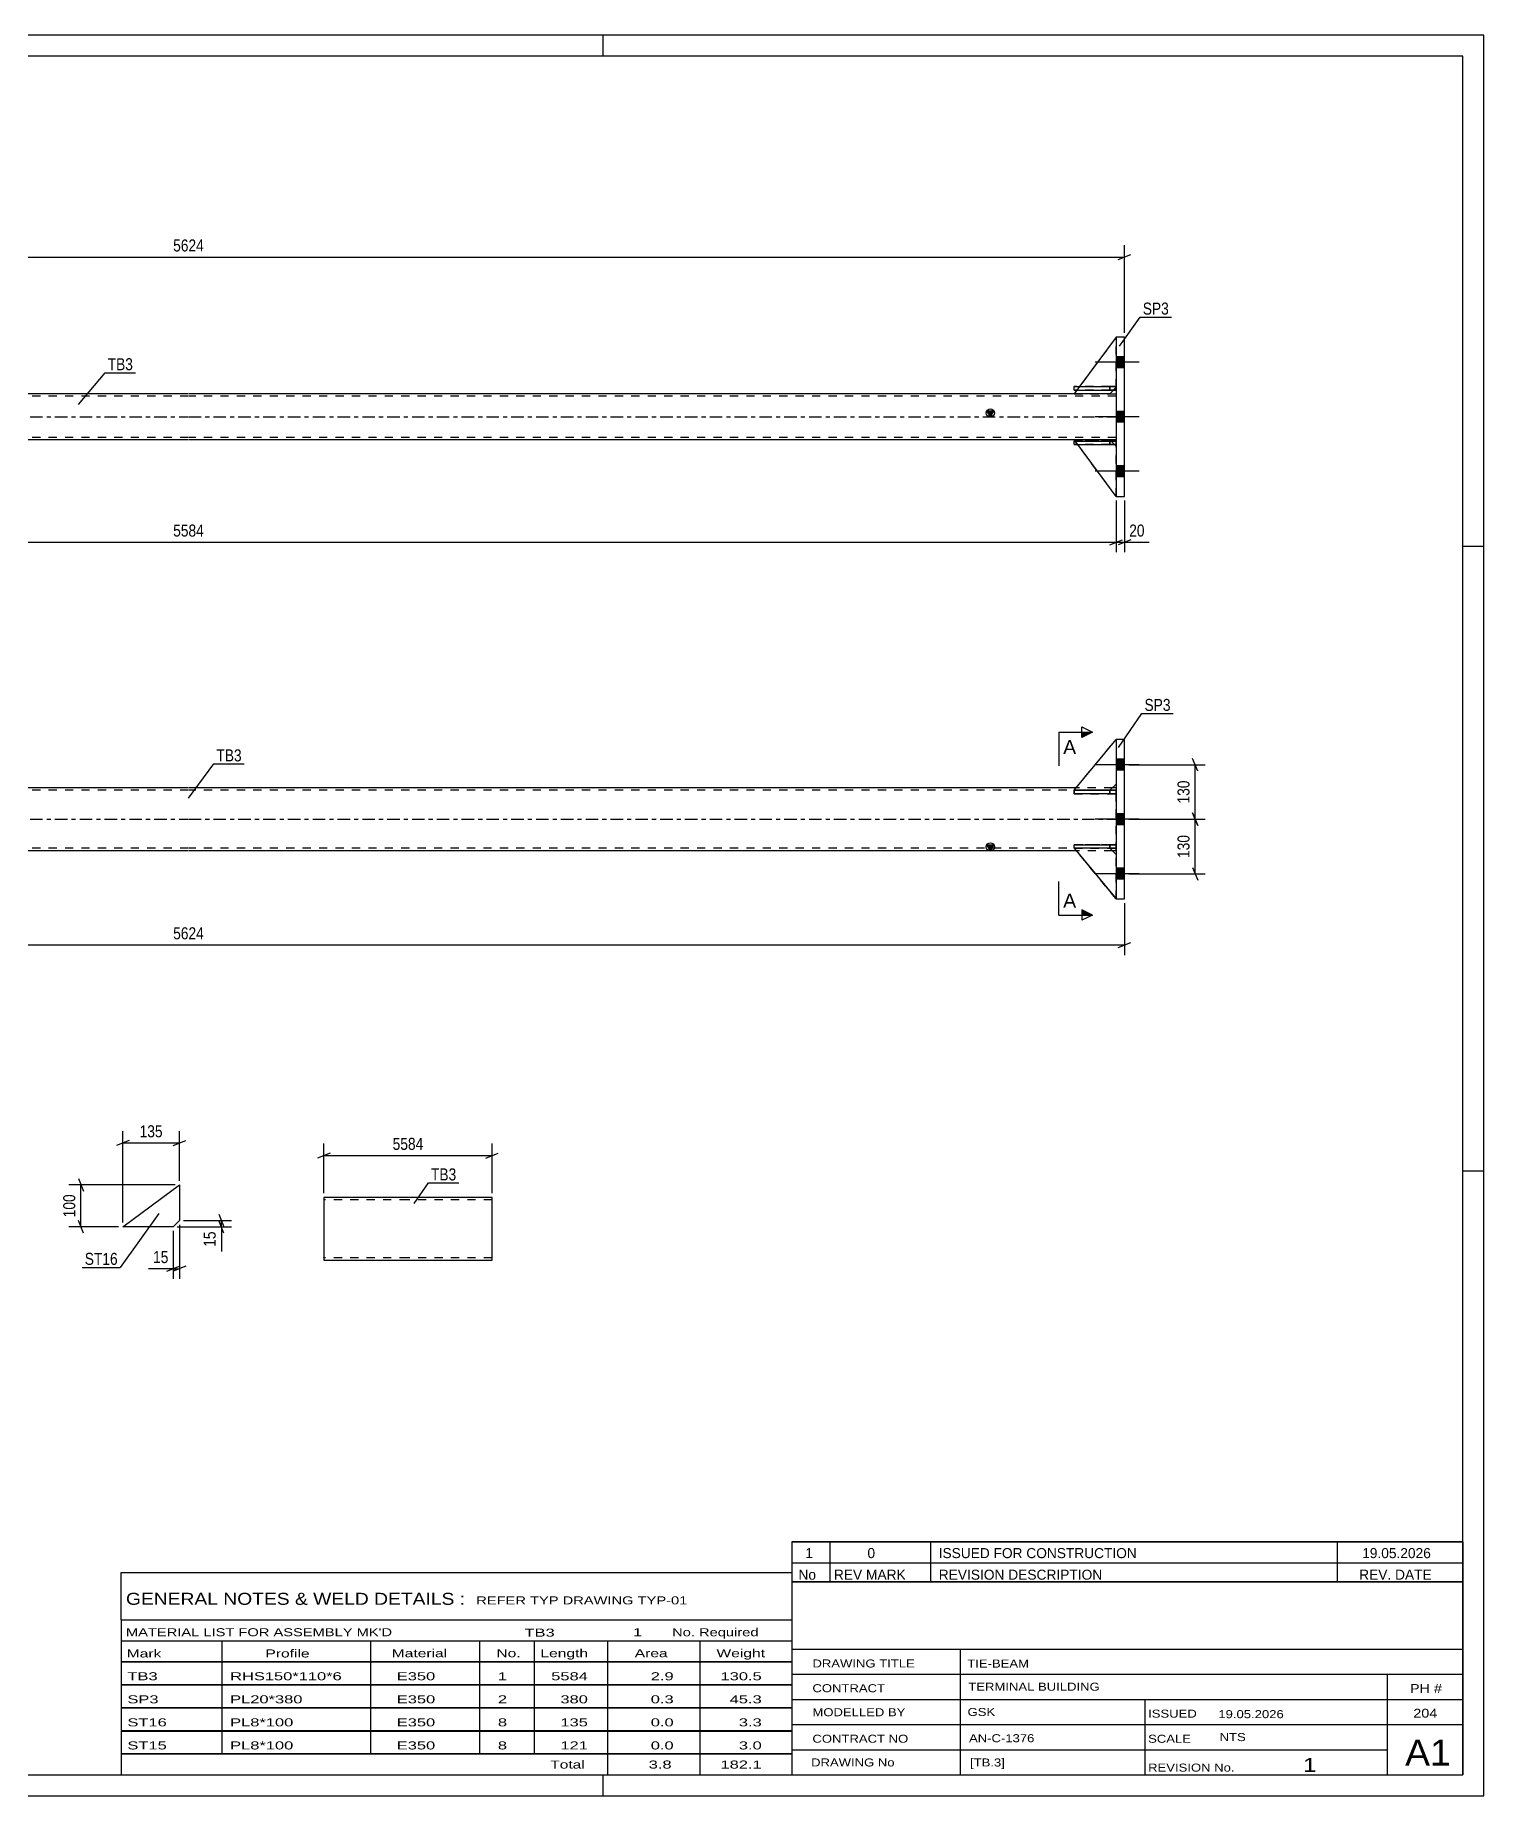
# Model space of a CAD drawing. Header units: millimetres. Extents: x 0 to 594, y 0 to 420.
# Drawn here: x 248.5 to 594, y 0 to 420 of the extents above; entities that cross this region are included whole.
import ezdxf

# ---------------------------------------------------------------- set-up
doc = ezdxf.new("R2010")
doc.units = ezdxf.units.MM
doc.linetypes.add('DXK_LINE_DOT2', pattern=[3.9198, 1.9599, -1.9599])
doc.linetypes.add('DXK_LINE_DOT3', pattern=[5.9187, 2.979, -0.9799, 0.9799, -0.9799])
doc.styles.add('Arial', font='ARIAL.TTF', dxfattribs={"height": 0.2})
doc.styles.add('Arial Narrow', font='ARIALN.TTF', dxfattribs={"height": 0.2})

# ---------------------------------------------------------------- blocks, each defined once
blk = doc.blocks.new('Unknown-490075158-1163')
at = {"color": 5, "linetype": 'Continuous'}
for p, q in [((594, 420), (0, 420)), ((384, 415), (384, 420)), ((594, 0), (594, 420)), ((589, 415), (5, 415)), ((589, 5), (589, 415)), ((594, 298), (589, 298)), ((594, 149), (589, 149)), ((5, 5), (589, 5)), ((384, 0), (384, 5)), ((0, 0), (594, 0))]:
    blk.add_line(p, q, dxfattribs=at)
blk = doc.blocks.new('Unknown-490075158-3663')
at = {"color": 7, "linetype": 'Continuous'}
for p, q in [((429, 51.05), (429, 5)), ((429, 51.05), (589, 51.05)), ((589, 51), (589, 5)), ((429, 35), (589, 35)), ((469.14, 35), (469.14, 5)), ((429, 29), (589, 29)), ((571, 5.05), (571, 29.05)), ((429, 23), (589, 23)), ((513.14, 23), (513.14, 5)), ((429, 17), (589, 17)), ((429, 11), (571, 11)), ((429, 5), (589, 5))]:
    blk.add_line(p, q, dxfattribs=at)
at = {"color": 7, "style": 'Arial Narrow'}
for s, height, width, p in [('DRAWING TITLE', 1.9089, 1.425378, (433.88, 30.61)), ('TIE-BEAM', 1.909, 1.425378, (470.81, 30.59)), ('CONTRACT', 1.909, 1.425378, (433.88, 24.71)), ('TERMINAL BUILDING', 1.9089, 1.425378, (471.06, 25.07)), ('MODELLED BY', 1.9089, 1.425378, (433.88, 18.98)), ('GSK', 1.909, 1.425378, (470.88, 19.04)), ('ISSUED', 1.909, 1.425378, (513.94, 18.64)), ('19.05.2026', 1.909, 1.425378, (530.69, 18.52)), ('CONTRACT NO', 1.9089, 1.425378, (433.88, 12.66)), ('AN-C-1376', 1.909, 1.425378, (471.23, 12.78)), ('SCALE', 1.909, 1.425378, (513.94, 12.65)), ('A1', 6.204, 1.25, (575.24, 7.2)), ('DRAWING No', 1.909, 1.425378, (433.56, 7)), ('[TB.3]', 1.909, 1.425378, (471.46, 6.99)), ('1', 3.34, 1.5, (550.91, 5.68)), ('REVISION No.', 1.9089, 1.425378, (513.94, 5.77))]:
    blk.add_text(s, height=height, dxfattribs=dict(at, width=width)).set_placement(p)
at = {"color": 7, "linetype": 'Continuous', "style": 'Arial Narrow'}
for s, height, width, p in [('PH #', 2.1, 1.42538, (576.4, 24.55)), ('204', 2.1, 1.42538, (577.19, 18.65)), ('NTS', 1.909, 1.425378, (531, 13.05))]:
    blk.add_text(s, height=height, dxfattribs=dict(at, width=width)).set_placement(p)
blk = doc.blocks.new('Unknown-490075158-3664')
at = {"color": 7, "linetype": 'Continuous'}
for p, q in [((429, 60.55), (589, 60.55)), ((589, 60.55), (429, 60.55)), ((429, 60.55), (429, 55.55)), ((438, 60.55), (438, 55.55)), ((462, 60.55), (462, 55.55)), ((559, 60.55), (559, 55.55)), ((589, 60.55), (589, 55.55)), ((429, 55.55), (589, 55.55)), ((429, 55.55), (429, 51.05)), ((429, 55.55), (589, 55.55)), ((438, 55.55), (438, 51.05)), ((462, 55.55), (462, 51.05)), ((559, 55.55), (559, 51.05)), ((589, 55.55), (589, 51.05)), ((589, 51.05), (429, 51.05))]:
    blk.add_line(p, q, dxfattribs=at)
at = {"color": 7, "linetype": 'Continuous', "style": 'Arial Narrow'}
for s, height, width, p in [('1', 2.39, 1.196471, (432.16, 56.7)), ('0', 2.39, 1.196471, (447, 56.7)), ('ISSUED FOR CONSTRUCTION', 2.3861, 1.196471, (464, 56.7)), ('19.05.2026', 2.386, 1.196471, (565, 56.7)), ('No', 2.386, 1.2, (430.54, 51.55)), ('REV MARK', 2.386, 1.2, (439, 51.55)), ('REVISION DESCRIPTION', 2.3861, 1.2, (464, 51.55)), ('REV. DATE', 2.386, 1.2, (564.28, 51.55))]:
    blk.add_text(s, height=height, dxfattribs=dict(at, width=width)).set_placement(p)
blk = doc.blocks.new('Unknown-490075158-3665')
at = {"color": 7, "linetype": 'Continuous'}
for p, q in [((269, 53.25), (429, 53.25)), ((269, 42), (269, 53.25)), ((429, 53.25), (429, 42)), ((269, 42), (429, 42)), ((269, 42), (269, 37)), ((429, 42), (429, 37)), ((269, 37), (429, 37)), ((269, 37), (269, 32)), ((293, 37), (293, 32)), ((328.5, 37), (328.5, 32)), ((354.5, 37), (354.5, 32)), ((367.5, 37), (367.5, 32)), ((385, 37), (385, 32)), ((407, 37), (407, 32)), ((429, 37), (429, 32)), ((269, 32), (429, 32)), ((269, 31.95), (269, 26.55)), ((269, 31.95), (429, 31.95)), ((293, 32), (293, 26.5)), ((328.5, 32), (328.5, 26.5)), ((354.5, 32), (354.5, 26.5)), ((367.5, 32), (367.5, 26.5)), ((385, 32), (385, 26.5)), ((407, 32), (407, 26.5)), ((429, 31.95), (429, 26.55)), ((269, 26.55), (429, 26.55)), ((269, 26.45), (269, 21.05)), ((269, 26.45), (429, 26.45)), ((293, 26.5), (293, 21)), ((328.5, 26.5), (328.5, 21)), ((354.5, 26.5), (354.5, 21)), ((367.5, 26.5), (367.5, 21)), ((385, 26.5), (385, 21)), ((407, 26.5), (407, 21)), ((429, 26.45), (429, 21.05)), ((269, 21.05), (429, 21.05)), ((293, 21), (293, 15.5)), ((328.5, 21), (328.5, 15.5)), ((354.5, 21), (354.5, 15.5)), ((367.5, 21), (367.5, 15.5)), ((385, 21), (385, 15.5)), ((407, 21), (407, 15.5)), ((269, 20.95), (269, 15.55)), ((269, 20.95), (429, 20.95)), ((429, 20.95), (429, 15.55)), ((269, 15.55), (429, 15.55)), ((269, 15.45), (269, 10.05)), ((269, 15.45), (429, 15.45)), ((293, 15.5), (293, 10)), ((328.5, 15.5), (328.5, 10)), ((354.5, 15.5), (354.5, 10)), ((367.5, 15.5), (367.5, 10)), ((385, 15.5), (385, 10)), ((407, 15.5), (407, 10)), ((429, 15.45), (429, 10.05)), ((269, 10.05), (429, 10.05)), ((269, 10), (429, 10)), ((269, 10), (269, 5)), ((385, 10), (385, 5)), ((407, 10), (407, 5)), ((429, 10), (429, 5)), ((269, 5), (429, 5))]:
    blk.add_line(p, q, dxfattribs=at)
at = {"color": 7, "style": 'Arial Narrow'}
for s, height, width, p in [('GENERAL NOTES & WELD DETAILS :', 2.8633, 1.4, (270.15, 45.56)), ('REFER TYP DRAWING TYP-01', 1.9089, 1.6, (353.7, 45.66)), ("MATERIAL LIST FOR ASSEMBLY MK'D", 1.9089, 1.6, (270.15, 38.06)), ('TB3', 1.909, 1.794707, (365.2, 37.97)), ('1', 1.91, 1.794707, (391.08, 38.06)), ('No. Required', 1.9089, 1.6, (400.41, 38.06)), ('Mark', 1.909, 1.7, (270.34, 33)), ('Profile', 1.909, 1.7, (303.41, 33)), ('Material', 1.909, 1.7, (333.54, 33.06)), ('No.', 1.909, 1.7, (358.5, 33.06)), ('Length', 1.909, 1.7, (369, 33.06)), ('Area', 1.909, 1.7, (391.5, 33.06)), ('Weight', 1.909, 1.7, (411, 33.06))]:
    blk.add_text(s, height=height, dxfattribs=dict(at, width=width)).set_placement(p)
at = {"color": 7, "linetype": 'Continuous', "style": 'Arial Narrow'}
for s, height, width, p in [('TB3', 1.909, 1.794707, (270.5, 27.56)), ('RHS150*110*6', 1.9089, 1.794707, (295, 27.56)), ('E350', 1.909, 1.794707, (334.74, 27.56)), ('1', 1.91, 1.794707, (358.86, 27.56)), ('5584', 1.909, 1.794707, (371.58, 27.56)), ('2.9', 1.909, 1.794707, (395.32, 27.56)), ('130.5', 1.909, 1.794707, (411.96, 27.56)), ('SP3', 1.909, 1.794707, (270.5, 22.06)), ('PL20*380', 1.909, 1.794707, (295, 22.06)), ('E350', 1.909, 1.794707, (334.74, 22.06)), ('2', 1.91, 1.794707, (358.86, 22.06)), ('380', 1.909, 1.794707, (373.77, 22.06)), ('0.3', 1.909, 1.794707, (395.32, 22.06)), ('45.3', 1.909, 1.794707, (414.14, 22.06)), ('ST16', 1.909, 1.794707, (270.5, 16.56)), ('PL8*100', 1.909, 1.794707, (295, 16.56)), ('E350', 1.909, 1.794707, (334.74, 16.56)), ('8', 1.91, 1.794707, (358.86, 16.56)), ('135', 1.909, 1.794707, (373.77, 16.56)), ('0.0', 1.909, 1.794707, (395.32, 16.56)), ('3.3', 1.909, 1.794707, (416.33, 16.56)), ('ST15', 1.909, 1.794707, (270.5, 11.06)), ('PL8*100', 1.909, 1.794707, (295, 11.06)), ('E350', 1.909, 1.794707, (334.74, 11.06)), ('8', 1.91, 1.794707, (358.86, 11.06)), ('121', 1.909, 1.794707, (373.77, 11.06)), ('0.0', 1.909, 1.794707, (395.32, 11.06)), ('3.0', 1.909, 1.794707, (416.33, 11.06)), ('Total', 1.909, 1.7, (371.33, 6.5)), ('3.8', 1.909, 1.794707, (394.83, 6.5)), ('182.1', 1.909, 1.794707, (411.96, 6.5))]:
    blk.add_text(s, height=height, dxfattribs=dict(at, width=width)).set_placement(p)
blk = doc.blocks.new('Part-490075158-1802 - 1795')
at = {"color": 7, "linetype": 'DXK_LINE_DOT2'}
for p, q in [((506.31, 239.86), (496.31, 239.86)), ((496.31, 239.86), (506.31, 239.86)), ((496.31, 239.86), (496.31, 239.06)), ((504.81, 239.86), (504.81, 239.06)), ((506.31, 239.06), (506.31, 239.86)), ((504.81, 239.06), (496.31, 239.06)), ((496.31, 239.06), (506.31, 239.06)), ((504.81, 239.06), (506.31, 239.06))]:
    blk.add_line(p, q, dxfattribs=at)
blk = doc.blocks.new('Part-490075158-1850 - 1795')
at = {"linetype": 'Continuous'}
blk.add_hatch(color=2, dxfattribs=at).paths.add_polyline_path([(476.31, 225.46), (475.51, 226.86), (477.11, 226.86)])
at = {"color": 2, "linetype": 'Continuous'}
for p, q in [((64.72, 240.46), (63.81, 240.46)), ((285.01, 240.46), (73.33, 240.46)), ((496.8, 240.46), (285.11, 240.46)), ((506.31, 240.46), (505.4, 240.46)), ((476.31, 225.46), (475.51, 226.86)), ((475.51, 226.86), (477.11, 226.86)), ((477.11, 226.86), (476.31, 225.46)), ((64.7, 225.46), (63.81, 225.46)), ((285.01, 225.46), (73.31, 225.46)), ((496.82, 225.46), (285.11, 225.46)), ((506.31, 225.46), (505.42, 225.46))]:
    blk.add_line(p, q, dxfattribs=at)
at = {"color": 7, "linetype": 'DXK_LINE_DOT2'}
for p, q in [((63.81, 225.46), (63.81, 240.46)), ((285.01, 239.86), (63.81, 239.86)), ((64.72, 240.46), (73.33, 240.46)), ((506.31, 239.86), (285.11, 239.86)), ((505.4, 240.46), (496.8, 240.46)), ((506.31, 225.46), (506.31, 240.46)), ((285.01, 226.06), (63.81, 226.06)), ((73.31, 225.46), (64.7, 225.46)), ((506.31, 226.06), (285.11, 226.06)), ((505.42, 225.46), (496.82, 225.46))]:
    blk.add_line(p, q, dxfattribs=at)
at = {"color": 7, "linetype": 'DXK_LINE_DOT3'}
for p, q in [((63.81, 232.96), (285.01, 232.96)), ((285.11, 232.96), (506.31, 232.96))]:
    blk.add_line(p, q, dxfattribs=at)
at = {"color": 2, "linetype": 'Continuous'}
blk.add_circle((476.31, 226.36), 1, dxfattribs=at)
blk = doc.blocks.new('Part-490075158-1813 - 1795')
at = {"color": 2, "linetype": 'Continuous'}
for p, q in [((496.31, 226.06), (496.31, 226.86)), ((496.31, 226.86), (506.31, 226.86)), ((506.31, 226.06), (506.31, 226.86)), ((506.31, 226.86), (506.31, 226.86)), ((496.31, 226.06), (496.32, 226.06)), ((506.31, 226.06), (497.14, 226.06)), ((506.31, 226.06), (506.31, 226.06))]:
    blk.add_line(p, q, dxfattribs=at)
at = {"color": 7, "linetype": 'DXK_LINE_DOT2'}
for p, q in [((504.81, 226.86), (496.31, 226.86)), ((504.81, 226.06), (504.81, 226.86)), ((504.81, 226.86), (506.31, 226.86)), ((506.31, 226.06), (506.31, 226.86)), ((496.31, 226.06), (504.81, 226.06)), ((497.14, 226.06), (496.32, 226.06)), ((504.81, 226.06), (506.31, 226.06))]:
    blk.add_line(p, q, dxfattribs=at)
blk = doc.blocks.new('Part-490075158-1801 - 1795')
at = {"color": 2, "linetype": 'Continuous'}
for p, q in [((508.31, 251.96), (506.31, 251.96)), ((506.31, 251.96), (506.31, 213.96)), ((508.31, 213.96), (508.31, 251.96)), ((506.31, 213.96), (508.31, 213.96))]:
    blk.add_line(p, q, dxfattribs=at)
blk = doc.blocks.new('Bolt-490075158-1814 - 1795')
at = {"linetype": 'Continuous'}
for points in [[(506.31, 247.26), (506.31, 244.66), (508.31, 244.66), (508.31, 247.26)], [(506.31, 247.26), (506.31, 244.66), (508.31, 244.66), (508.31, 247.26)], [(506.31, 247.26), (506.31, 244.66), (508.31, 244.66), (508.31, 247.26)], [(506.31, 234.26), (506.31, 231.66), (508.31, 231.66), (508.31, 234.26)], [(506.31, 234.26), (506.31, 231.66), (508.31, 231.66), (508.31, 234.26)], [(506.31, 221.26), (506.31, 218.66), (508.31, 218.66), (508.31, 221.26)], [(506.31, 221.26), (506.31, 218.66), (508.31, 218.66), (508.31, 221.26)], [(506.31, 221.26), (506.31, 218.66), (508.31, 218.66), (508.31, 221.26)]]:
    blk.add_hatch(color=1, dxfattribs=at).paths.add_polyline_path(points)
at = {"color": 1, "linetype": 'Continuous'}
for p, q in [((511.81, 245.96), (501.31, 245.96)), ((511.81, 245.96), (501.31, 245.96)), ((511.81, 245.96), (501.31, 245.96)), ((508.31, 247.26), (506.31, 247.26)), ((508.31, 247.26), (506.31, 247.26)), ((508.31, 247.26), (506.31, 247.26)), ((508.31, 244.66), (506.31, 244.66)), ((508.31, 244.66), (506.31, 244.66)), ((508.31, 244.66), (506.31, 244.66)), ((511.81, 232.96), (501.31, 232.96)), ((511.81, 232.96), (501.31, 232.96)), ((508.31, 234.26), (506.31, 234.26)), ((508.31, 234.26), (506.31, 234.26)), ((508.31, 231.66), (506.31, 231.66)), ((508.31, 231.66), (506.31, 231.66)), ((511.81, 219.96), (501.31, 219.96)), ((511.81, 219.96), (501.31, 219.96)), ((511.81, 219.96), (501.31, 219.96)), ((508.31, 221.26), (506.31, 221.26)), ((508.31, 221.26), (506.31, 221.26)), ((508.31, 221.26), (506.31, 221.26)), ((508.31, 218.66), (506.31, 218.66)), ((508.31, 218.66), (506.31, 218.66)), ((508.31, 218.66), (506.31, 218.66))]:
    blk.add_line(p, q, dxfattribs=at)
blk = doc.blocks.new('Part-490075158-1818 - 1795')
at = {"color": 7, "linetype": 'DXK_LINE_DOT2'}
for p, q in [((496.31, 239.87), (506.31, 251.96)), ((496.31, 239.87), (506.31, 251.96)), ((506.31, 251.96), (506.31, 241.37)), ((496.31, 239.87), (496.31, 239.87)), ((504.81, 239.87), (496.31, 239.87)), ((504.81, 239.87), (496.31, 239.87)), ((506.31, 241.37), (504.81, 239.87)), ((506.31, 241.37), (504.81, 239.87)), ((504.81, 239.87), (504.81, 239.87))]:
    blk.add_line(p, q, dxfattribs=at)
blk = doc.blocks.new('Part-490075158-1821 - 1795')
at = {"color": 2, "linetype": 'Continuous'}
for p, q in [((496.31, 226.07), (496.31, 226.07)), ((497.14, 226.07), (496.31, 226.07)), ((496.31, 226.07), (506.31, 213.96)), ((506.31, 224.57), (504.82, 226.06))]:
    blk.add_line(p, q, dxfattribs=at)
at = {"color": 7, "linetype": 'DXK_LINE_DOT2'}
for p, q in [((504.81, 226.07), (496.31, 226.07)), ((506.31, 213.96), (496.31, 226.07)), ((504.81, 226.07), (497.14, 226.07)), ((504.82, 226.06), (504.81, 226.07)), ((504.81, 226.07), (504.81, 226.07)), ((506.31, 224.57), (504.81, 226.07)), ((506.31, 213.96), (506.31, 224.57))]:
    blk.add_line(p, q, dxfattribs=at)
blk = doc.blocks.new('Part-490075158-1824 - 1795')
at = {"color": 7, "linetype": 'DXK_LINE_DOT2'}
for p, q in [((496.31, 226.07), (496.31, 226.07)), ((504.81, 226.07), (496.31, 226.07)), ((496.31, 226.07), (506.31, 213.96)), ((504.81, 226.07), (496.31, 226.07)), ((496.31, 226.07), (506.31, 213.96)), ((506.31, 224.57), (504.81, 226.07)), ((504.81, 226.07), (504.81, 226.07)), ((506.31, 224.57), (504.81, 226.07)), ((506.31, 213.96), (506.31, 224.57))]:
    blk.add_line(p, q, dxfattribs=at)
blk = doc.blocks.new('Part-490075158-1827 - 1795')
at = {"color": 7, "linetype": 'DXK_LINE_DOT2'}
for p, q in [((506.31, 226.86), (496.31, 226.86)), ((496.31, 226.86), (506.31, 226.86)), ((496.31, 226.06), (496.31, 226.86)), ((504.81, 226.86), (504.81, 226.06)), ((506.31, 226.06), (506.31, 226.86)), ((504.81, 226.06), (496.31, 226.06)), ((496.31, 226.06), (506.31, 226.06)), ((504.81, 226.06), (506.31, 226.06))]:
    blk.add_line(p, q, dxfattribs=at)
blk = doc.blocks.new('Part-490075158-1857 - 1795')
at = {"color": 2, "linetype": 'Continuous'}
for p, q in [((496.31, 239.87), (506.31, 251.96)), ((496.31, 239.87), (496.31, 239.87)), ((504.81, 239.87), (496.31, 239.87)), ((504.81, 239.87), (506.31, 241.37)), ((504.81, 239.87), (504.81, 239.87))]:
    blk.add_line(p, q, dxfattribs=at)
at = {"color": 7, "linetype": 'DXK_LINE_DOT2'}
for p, q in [((496.31, 239.87), (506.31, 251.96)), ((506.31, 251.96), (506.31, 241.37)), ((504.81, 239.87), (496.31, 239.87)), ((506.31, 241.37), (504.81, 239.87))]:
    blk.add_line(p, q, dxfattribs=at)
blk = doc.blocks.new('Part-490075158-1860 - 1795')
at = {"color": 2, "linetype": 'Continuous'}
for p, q in [((496.31, 239.06), (496.31, 239.86)), ((496.31, 239.86), (506.31, 239.86)), ((506.31, 239.06), (506.31, 239.86)), ((506.31, 239.86), (506.31, 239.86)), ((506.31, 239.06), (496.31, 239.06)), ((506.31, 239.06), (506.31, 239.06))]:
    blk.add_line(p, q, dxfattribs=at)
at = {"color": 7, "linetype": 'DXK_LINE_DOT2'}
for p, q in [((504.81, 239.86), (496.31, 239.86)), ((504.81, 239.06), (504.81, 239.86)), ((504.81, 239.86), (506.31, 239.86)), ((506.31, 239.06), (506.31, 239.86)), ((496.31, 239.06), (504.81, 239.06)), ((504.81, 239.06), (506.31, 239.06))]:
    blk.add_line(p, q, dxfattribs=at)
blk = doc.blocks.new('Part-490075158-2233 - 2227')
at = {"color": 2, "linetype": 'Continuous'}
for p, q in [((337.36, 142.74), (317.36, 142.74)), ((317.36, 142.74), (317.36, 127.83)), ((357.46, 142.74), (337.46, 142.74)), ((357.46, 127.74), (357.46, 142.74)), ((317.36, 127.83), (317.36, 127.74)), ((317.36, 127.74), (337.36, 127.74)), ((337.46, 127.74), (357.46, 127.74))]:
    blk.add_line(p, q, dxfattribs=at)
at = {"color": 7, "linetype": 'DXK_LINE_DOT2'}
for p, q in [((337.36, 142.14), (317.36, 142.14)), ((357.46, 142.14), (337.46, 142.14)), ((317.36, 128.34), (317.36, 128.38)), ((337.36, 128.34), (317.36, 128.34)), ((357.46, 128.34), (337.46, 128.34)), ((357.46, 128.34), (357.46, 128.38))]:
    blk.add_line(p, q, dxfattribs=at)
blk = doc.blocks.new('Part-490075158-1737 - 1731')
at = {"color": 2, "linetype": 'Continuous'}
for p, q in [((269.4, 135.74), (282.9, 145.74)), ((282.9, 145.74), (282.9, 137.24)), ((281.4, 135.74), (269.4, 135.74)), ((282.9, 137.24), (281.4, 135.74))]:
    blk.add_line(p, q, dxfattribs=at)
blk = doc.blocks.new('Part-490075158-1985 - 1982')
at = {"color": 2, "linetype": 'Continuous'}
for p, q in [((496.31, 323.47), (496.31, 323.47)), ((504.81, 323.47), (496.31, 323.47)), ((496.55, 323.16), (496.31, 323.47)), ((504.81, 323.47), (504.81, 323.47)), ((505.13, 323.16), (504.81, 323.47)), ((506.31, 309.97), (497.14, 322.36)), ((506.31, 321.97), (505.93, 322.36))]:
    blk.add_line(p, q, dxfattribs=at)
at = {"color": 7, "linetype": 'DXK_LINE_DOT2'}
for p, q in [((496.31, 323.47), (504.81, 323.47)), ((504.81, 323.47), (506.31, 321.97)), ((497.14, 322.36), (496.55, 323.16)), ((505.93, 322.36), (505.13, 323.16)), ((506.31, 321.97), (506.31, 321.97)), ((506.31, 309.97), (506.31, 321.97)), ((506.31, 309.97), (506.31, 309.97))]:
    blk.add_line(p, q, dxfattribs=at)
blk = doc.blocks.new('Bolt-490075158-1994 - 1982')
at = {"linetype": 'Continuous'}
for points in [[(506.31, 343.27), (506.31, 340.67), (508.31, 340.67), (508.31, 343.27)], [(506.31, 343.27), (506.31, 340.67), (508.31, 340.67), (508.31, 343.27)], [(506.31, 343.27), (506.31, 340.67), (508.31, 340.67), (508.31, 343.27)], [(506.31, 330.27), (506.31, 327.67), (508.31, 327.67), (508.31, 330.27)], [(506.31, 330.27), (506.31, 327.67), (508.31, 327.67), (508.31, 330.27)], [(506.31, 317.27), (506.31, 314.67), (508.31, 314.67), (508.31, 317.27)], [(506.31, 317.27), (506.31, 314.67), (508.31, 314.67), (508.31, 317.27)], [(506.31, 317.27), (506.31, 314.67), (508.31, 314.67), (508.31, 317.27)]]:
    blk.add_hatch(color=1, dxfattribs=at).paths.add_polyline_path(points)
at = {"color": 1, "linetype": 'Continuous'}
for p, q in [((511.81, 341.97), (501.31, 341.97)), ((511.81, 341.97), (501.31, 341.97)), ((511.81, 341.97), (501.31, 341.97)), ((508.31, 343.27), (506.31, 343.27)), ((508.31, 343.27), (506.31, 343.27)), ((508.31, 343.27), (506.31, 343.27)), ((508.31, 340.67), (506.31, 340.67)), ((508.31, 340.67), (506.31, 340.67)), ((508.31, 340.67), (506.31, 340.67)), ((511.81, 328.97), (501.31, 328.97)), ((511.81, 328.97), (501.31, 328.97)), ((508.31, 330.27), (506.31, 330.27)), ((508.31, 330.27), (506.31, 330.27)), ((508.31, 327.67), (506.31, 327.67)), ((508.31, 327.67), (506.31, 327.67)), ((511.81, 315.97), (501.31, 315.97)), ((511.81, 315.97), (501.31, 315.97)), ((511.81, 315.97), (501.31, 315.97)), ((508.31, 317.27), (506.31, 317.27)), ((508.31, 317.27), (506.31, 317.27)), ((508.31, 317.27), (506.31, 317.27)), ((508.31, 314.67), (506.31, 314.67)), ((508.31, 314.67), (506.31, 314.67)), ((508.31, 314.67), (506.31, 314.67))]:
    blk.add_line(p, q, dxfattribs=at)
blk = doc.blocks.new('Part-490075158-1986 - 1982')
at = {"color": 2, "linetype": 'Continuous'}
for p, q in [((496.31, 322.36), (496.31, 323.16)), ((496.31, 323.16), (506.31, 323.16)), ((496.31, 322.36), (506.31, 322.36)), ((506.31, 323.16), (506.31, 323.16)), ((506.31, 322.36), (506.31, 323.16))]:
    blk.add_line(p, q, dxfattribs=at)
at = {"color": 7, "linetype": 'DXK_LINE_DOT2'}
for p, q in [((504.81, 323.16), (496.31, 323.16)), ((504.81, 322.36), (496.31, 322.36)), ((506.31, 323.16), (504.81, 323.16)), ((504.81, 323.16), (504.81, 322.36)), ((504.81, 322.36), (506.31, 322.36)), ((506.31, 322.36), (506.31, 322.36))]:
    blk.add_line(p, q, dxfattribs=at)
blk = doc.blocks.new('Part-490075158-1995 - 1982')
at = {"color": 7, "linetype": 'DXK_LINE_DOT2'}
for p, q in [((506.31, 309.97), (496.31, 323.47)), ((496.31, 323.47), (504.81, 323.47)), ((504.81, 323.47), (496.31, 323.47)), ((504.81, 323.47), (506.31, 321.97)), ((504.81, 323.47), (504.81, 323.47)), ((504.81, 323.47), (506.31, 321.97)), ((506.31, 321.97), (506.31, 321.97)), ((506.31, 309.97), (506.31, 321.97))]:
    blk.add_line(p, q, dxfattribs=at)
blk = doc.blocks.new('Part-490075158-2002 - 1982')
at = {"color": 2, "linetype": 'Continuous'}
for p, q in [((506.31, 347.97), (497.56, 336.16)), ((496.97, 335.36), (496.31, 334.47)), ((504.81, 334.47), (496.31, 334.47)), ((505.7, 335.36), (504.81, 334.47))]:
    blk.add_line(p, q, dxfattribs=at)
at = {"color": 7, "linetype": 'DXK_LINE_DOT2'}
for p, q in [((506.31, 347.97), (506.31, 335.97)), ((497.56, 336.16), (496.97, 335.36)), ((506.31, 335.97), (505.7, 335.36))]:
    blk.add_line(p, q, dxfattribs=at)
blk = doc.blocks.new('Part-490075158-2007 - 1982')
at = {"color": 2, "linetype": 'Continuous'}
for p, q in [((508.31, 347.97), (506.31, 347.97)), ((506.31, 347.97), (506.31, 309.97)), ((508.31, 309.97), (508.31, 347.97)), ((506.31, 309.97), (508.31, 309.97))]:
    blk.add_line(p, q, dxfattribs=at)
blk = doc.blocks.new('Part-490075158-2012 - 1982')
at = {"linetype": 'Continuous'}
blk.add_hatch(color=2, dxfattribs=at).paths.add_polyline_path([(476.31, 328.97), (475.51, 330.37), (477.11, 330.37)])
at = {"color": 2, "linetype": 'Continuous'}
for p, q in [((65.31, 334.47), (63.81, 334.47)), ((285.01, 334.47), (73.81, 334.47)), ((496.31, 334.47), (285.11, 334.47)), ((504.81, 334.47), (506.31, 334.47)), ((476.31, 328.97), (475.51, 330.37)), ((475.51, 330.37), (477.11, 330.37)), ((477.11, 330.37), (476.31, 328.97)), ((65.31, 323.47), (63.81, 323.47)), ((285.01, 323.47), (73.81, 323.47)), ((496.31, 323.47), (285.11, 323.47)), ((506.31, 323.47), (504.81, 323.47))]:
    blk.add_line(p, q, dxfattribs=at)
at = {"color": 7, "linetype": 'DXK_LINE_DOT2'}
for p, q in [((63.81, 323.47), (63.81, 334.47)), ((285.01, 333.87), (63.81, 333.87)), ((73.81, 334.47), (65.31, 334.47)), ((506.31, 333.87), (285.11, 333.87)), ((504.81, 334.47), (496.31, 334.47)), ((506.31, 334.47), (506.31, 323.47)), ((285.01, 324.07), (63.81, 324.07)), ((73.81, 323.47), (65.31, 323.47)), ((506.31, 324.07), (285.11, 324.07)), ((504.81, 323.47), (496.31, 323.47))]:
    blk.add_line(p, q, dxfattribs=at)
at = {"color": 7, "linetype": 'DXK_LINE_DOT3'}
for p, q in [((63.81, 328.97), (285.01, 328.97)), ((285.11, 328.97), (506.31, 328.97))]:
    blk.add_line(p, q, dxfattribs=at)
at = {"color": 2, "linetype": 'Continuous'}
blk.add_circle((476.31, 329.87), 1, dxfattribs=at)
blk = doc.blocks.new('Part-490075158-2019 - 1982')
at = {"color": 7, "linetype": 'DXK_LINE_DOT2'}
for p, q in [((506.31, 347.97), (496.31, 334.47)), ((506.31, 335.97), (506.31, 347.97)), ((496.31, 334.47), (504.81, 334.47)), ((504.81, 334.47), (506.31, 335.97))]:
    blk.add_line(p, q, dxfattribs=at)
blk = doc.blocks.new('Part-490075158-2020 - 1982')
at = {"color": 7, "linetype": 'DXK_LINE_DOT2'}
for p, q in [((496.31, 335.36), (496.31, 336.16)), ((504.81, 336.16), (496.31, 336.16)), ((496.31, 336.16), (506.31, 336.16)), ((504.81, 335.36), (504.81, 336.16)), ((504.81, 336.16), (506.31, 336.16)), ((506.31, 335.36), (506.31, 336.16)), ((504.81, 335.36), (496.31, 335.36)), ((496.31, 335.36), (506.31, 335.36)), ((506.31, 335.36), (504.81, 335.36)), ((506.31, 335.36), (506.31, 335.36))]:
    blk.add_line(p, q, dxfattribs=at)
blk = doc.blocks.new('Part-490075158-2021 - 1982')
at = {"color": 7, "linetype": 'DXK_LINE_DOT2'}
for p, q in [((496.31, 322.36), (496.31, 323.16)), ((504.81, 323.16), (496.31, 323.16)), ((496.31, 323.16), (506.31, 323.16)), ((504.81, 322.36), (496.31, 322.36)), ((496.31, 322.36), (506.31, 322.36)), ((504.81, 322.36), (504.81, 323.16)), ((504.81, 323.16), (506.31, 323.16)), ((506.31, 322.36), (504.81, 322.36)), ((506.31, 322.36), (506.31, 323.16)), ((506.31, 322.36), (506.31, 322.36))]:
    blk.add_line(p, q, dxfattribs=at)
blk = doc.blocks.new('Part-490075158-2022 - 1982')
at = {"color": 2, "linetype": 'Continuous'}
for p, q in [((496.31, 335.36), (496.31, 336.16)), ((496.31, 336.16), (506.31, 336.16)), ((506.31, 336.16), (506.31, 336.16)), ((506.31, 336.16), (506.31, 335.36)), ((496.31, 335.36), (506.31, 335.36))]:
    blk.add_line(p, q, dxfattribs=at)
at = {"color": 7, "linetype": 'DXK_LINE_DOT2'}
for p, q in [((504.81, 336.16), (496.31, 336.16)), ((506.31, 336.16), (504.81, 336.16)), ((504.81, 336.16), (504.81, 335.36)), ((504.81, 335.36), (496.31, 335.36)), ((504.81, 335.36), (506.31, 335.36))]:
    blk.add_line(p, q, dxfattribs=at)
blk = doc.blocks.new('StraightDimension-490075158-1910 - 1795')
at = {"color": 7, "linetype": 'Continuous'}
for p, q in [((509.31, 232.96), (527.56, 232.96)), ((525.76, 231.46), (524.56, 234.46)), ((525.16, 219.96), (525.16, 232.96)), ((509.31, 219.96), (527.56, 219.96)), ((524.56, 221.46), (525.76, 218.46))]:
    blk.add_line(p, q, dxfattribs=at)
at = {"color": 0}
blk.add_wipeout([(524.41, 229.8), (520.21, 229.8), (520.21, 223.12), (524.41, 223.12)], dxfattribs=at)
at = {"color": 3, "style": 'Arial Narrow'}
blk.add_text('130', height=2.863, rotation=90.0002, dxfattribs=at).set_placement((523.81, 223.72))
blk = doc.blocks.new('StraightDimension-490075158-1872 - 1795')
at = {"color": 7, "linetype": 'Continuous'}
for p, q in [((61.81, 212.96), (61.81, 200.57)), ((508.31, 212.96), (508.31, 200.57)), ((63.31, 203.57), (60.31, 202.37)), ((61.81, 202.97), (508.31, 202.97)), ((506.81, 202.37), (509.81, 203.57))]:
    blk.add_line(p, q, dxfattribs=at)
at = {"color": 0}
blk.add_wipeout([(289.32, 203.72), (289.32, 207.92), (280.81, 207.92), (280.81, 203.72)], dxfattribs=at)
at = {"color": 3, "style": 'Arial Narrow'}
blk.add_text('5624', height=2.863, dxfattribs=at).set_placement((281.41, 204.32))
blk = doc.blocks.new('StraightDimension-490075158-1923 - 1795')
at = {"color": 7, "linetype": 'Continuous'}
for p, q in [((509.31, 245.96), (527.56, 245.96)), ((525.76, 244.46), (524.56, 247.46)), ((525.16, 232.96), (525.16, 245.96)), ((509.31, 232.96), (527.56, 232.96)), ((524.56, 234.46), (525.76, 231.46))]:
    blk.add_line(p, q, dxfattribs=at)
at = {"color": 0}
blk.add_wipeout([(524.41, 242.8), (520.21, 242.8), (520.21, 236.12), (524.41, 236.12)], dxfattribs=at)
at = {"color": 3, "style": 'Arial Narrow'}
blk.add_text('130', height=2.863, rotation=90.0002, dxfattribs=at).set_placement((523.81, 236.72))
blk = doc.blocks.new('StraightDimension-490075158-2238 - 2227')
at = {"color": 7, "linetype": 'Continuous'}
for p, q in [((317.36, 143.74), (317.36, 155.59)), ((357.46, 143.74), (357.46, 155.59)), ((318.86, 153.34), (315.86, 152.14)), ((317.36, 152.74), (357.46, 152.74)), ((355.96, 152.14), (358.96, 153.34))]:
    blk.add_line(p, q, dxfattribs=at)
at = {"color": 0}
blk.add_wipeout([(341.67, 153.49), (341.67, 157.69), (333.16, 157.69), (333.16, 153.49)], dxfattribs=at)
at = {"color": 3, "style": 'Arial Narrow'}
blk.add_text('5584', height=2.863, dxfattribs=at).set_placement((333.76, 154.09))
blk = doc.blocks.new('StraightDimension-490075158-1763 - 1731')
at = {"color": 7, "linetype": 'Continuous'}
for p, q in [((258.8, 147.24), (260, 144.24)), ((281.9, 145.74), (256.55, 145.74)), ((259.4, 135.74), (259.4, 145.74)), ((268.4, 135.74), (256.55, 135.74)), ((260, 134.24), (258.8, 137.24))]:
    blk.add_line(p, q, dxfattribs=at)
at = {"color": 0}
blk.add_wipeout([(258.65, 144.09), (254.45, 144.09), (254.45, 137.4), (258.65, 137.4)], dxfattribs=at)
at = {"color": 3, "style": 'Arial Narrow'}
blk.add_text('100', height=2.863, rotation=90.0002, dxfattribs=at).set_placement((258.05, 138))
blk = doc.blocks.new('StraightDimension-490075158-1739 - 1731')
at = {"color": 7, "linetype": 'Continuous'}
for p, q in [((270.9, 156.34), (267.9, 155.14)), ((269.4, 136.74), (269.4, 158.59)), ((269.4, 155.74), (282.9, 155.74)), ((281.4, 155.14), (284.4, 156.34)), ((282.9, 146.74), (282.9, 158.59))]:
    blk.add_line(p, q, dxfattribs=at)
at = {"color": 0}
blk.add_wipeout([(279.49, 156.49), (279.49, 160.69), (272.81, 160.69), (272.81, 156.49)], dxfattribs=at)
at = {"color": 3, "style": 'Arial Narrow'}
blk.add_text('135', height=2.863, dxfattribs=at).set_placement((273.41, 157.09))
blk = doc.blocks.new('StraightDimension-490075158-1772 - 1731')
at = {"color": 7, "linetype": 'Continuous'}
for p, q in [((292.3, 138.74), (293.5, 135.74)), ((282.4, 135.74), (295.3, 135.74)), ((283.9, 137.24), (295.3, 137.24)), ((293.5, 134.24), (292.3, 137.24)), ((292.9, 135.74), (292.9, 137.24))]:
    blk.add_line(p, q, dxfattribs=at)
at = {"color": 0}
blk.add_wipeout([(292.15, 135.22), (287.95, 135.22), (287.95, 130.36), (292.15, 130.36)], dxfattribs=at)
at = {"color": 7, "linetype": 'Continuous'}
blk.add_line((292.9, 135.74), (292.9, 129.84), dxfattribs=at)
blk.add_line((292.9, 135.74), (292.9, 129.84), dxfattribs=at)
at = {"color": 3, "style": 'Arial Narrow'}
blk.add_text('15', height=2.863, rotation=90.0002, dxfattribs=at).set_placement((291.55, 130.96))
blk = doc.blocks.new('StraightDimension-490075158-1748 - 1731')
at = {"color": 7, "linetype": 'Continuous'}
for p, q in [((281.4, 134.74), (281.4, 123.34)), ((282.9, 136.24), (282.9, 123.34)), ((279.9, 125.14), (282.9, 126.34)), ((284.4, 126.34), (281.4, 125.14)), ((281.4, 125.74), (282.9, 125.74))]:
    blk.add_line(p, q, dxfattribs=at)
at = {"color": 0}
blk.add_wipeout([(280.87, 126.49), (280.87, 130.69), (276.02, 130.69), (276.02, 126.49)], dxfattribs=at)
at = {"color": 7, "linetype": 'Continuous'}
blk.add_line((281.4, 125.74), (275.49, 125.74), dxfattribs=at)
blk.add_line((281.4, 125.74), (275.49, 125.74), dxfattribs=at)
at = {"color": 3, "style": 'Arial Narrow'}
blk.add_text('15', height=2.863, dxfattribs=at).set_placement((276.62, 127.09))
blk = doc.blocks.new('StraightDimension-490075158-2107 - 1982')
at = {"color": 7, "linetype": 'Continuous'}
for p, q in [((61.81, 348.97), (61.81, 369.91)), ((508.31, 348.97), (508.31, 369.91)), ((63.31, 367.66), (60.31, 366.46)), ((61.81, 367.06), (508.31, 367.06)), ((506.81, 366.46), (509.81, 367.66))]:
    blk.add_line(p, q, dxfattribs=at)
at = {"color": 0}
blk.add_wipeout([(289.32, 367.81), (289.32, 372.01), (280.81, 372.01), (280.81, 367.81)], dxfattribs=at)
at = {"color": 3, "style": 'Arial Narrow'}
blk.add_text('5624', height=2.863, dxfattribs=at).set_placement((281.41, 368.41))
blk = doc.blocks.new('StraightDimension-490075158-2079 - 1982')
at = {"color": 7, "linetype": 'Continuous'}
for p, q in [((506.31, 308.97), (506.31, 296.65)), ((508.31, 308.97), (508.31, 296.65)), ((504.81, 298.45), (507.81, 299.65)), ((506.31, 299.05), (508.31, 299.05)), ((509.81, 299.65), (506.81, 298.45))]:
    blk.add_line(p, q, dxfattribs=at)
at = {"color": 0}
blk.add_wipeout([(513.69, 299.8), (513.69, 304), (508.84, 304), (508.84, 299.8)], dxfattribs=at)
at = {"color": 7, "linetype": 'Continuous'}
blk.add_line((508.31, 299.05), (514.22, 299.05), dxfattribs=at)
blk.add_line((508.31, 299.05), (514.22, 299.05), dxfattribs=at)
at = {"color": 3, "style": 'Arial Narrow'}
blk.add_text('20', height=2.863, dxfattribs=at).set_placement((509.44, 300.4))
blk = doc.blocks.new('StraightDimension-490075158-2057 - 1982')
at = {"color": 7, "linetype": 'Continuous'}
for p, q in [((63.81, 308.97), (63.81, 296.65)), ((506.31, 308.97), (506.31, 296.65)), ((65.31, 299.65), (62.31, 298.45)), ((63.81, 299.05), (506.31, 299.05)), ((504.81, 298.45), (507.81, 299.65))]:
    blk.add_line(p, q, dxfattribs=at)
at = {"color": 0}
blk.add_wipeout([(289.32, 299.8), (289.32, 304), (280.81, 304), (280.81, 299.8)], dxfattribs=at)
at = {"color": 3, "style": 'Arial Narrow'}
blk.add_text('5584', height=2.863, dxfattribs=at).set_placement((281.41, 300.4))
blk = doc.blocks.new('Mark-490075158-1797 - 1795')
at = {"color": 0}
blk.add_wipeout([(519.29, 258.8), (519.29, 261.8), (513.08, 261.8), (513.08, 258.8)], dxfattribs=at)
blk.add_wipeout([(519.29, 258.8), (519.29, 261.8), (513.08, 261.8), (513.08, 258.8)], dxfattribs=at)
at = {"color": 30, "linetype": 'Continuous'}
for p, q in [((506.86, 250.1), (512.48, 258.2)), ((512.48, 258.2), (519.89, 258.2))]:
    blk.add_line(p, q, dxfattribs=at)
at = {"color": 3, "style": 'Arial Narrow'}
blk.add_text('SP3', height=2.863, dxfattribs=at).set_placement((513.08, 258.8))
blk = doc.blocks.new('Mark-490075158-1846 - 1795')
at = {"color": 0}
blk.add_wipeout([(297.75, 246.77), (297.75, 249.77), (291.72, 249.77), (291.72, 246.77)], dxfattribs=at)
blk.add_wipeout([(297.75, 246.77), (297.75, 249.77), (291.72, 249.77), (291.72, 246.77)], dxfattribs=at)
at = {"color": 30, "linetype": 'Continuous'}
for p, q in [((285.03, 238), (291.12, 246.17)), ((291.12, 246.17), (298.35, 246.17))]:
    blk.add_line(p, q, dxfattribs=at)
at = {"color": 3, "style": 'Arial Narrow'}
blk.add_text('TB3', height=2.863, dxfattribs=at).set_placement((291.72, 246.77))
blk = doc.blocks.new('SectionMark-490075158-1957 - 1795')
at = {"color": 0, "linetype": 'Continuous'}
for points in [[(496.78, 248.49), (496.78, 251.99), (493.67, 251.99), (493.67, 248.49)], [(496.78, 211.86), (496.78, 215.36), (493.67, 215.36), (493.67, 211.86)]]:
    blk.add_wipeout(points, dxfattribs=at)
at = {"linetype": 'Continuous'}
for points in [[(498.17, 252.49), (498.17, 253.74), (500.67, 253.74)], [(498.17, 210.11), (498.17, 211.36), (500.67, 210.11)]]:
    blk.add_hatch(color=6, dxfattribs=at).paths.add_polyline_path(points)
at = {"color": 6, "linetype": 'Continuous'}
for p, q in [((492.67, 253.74), (492.67, 245.74)), ((492.67, 253.74), (500.67, 253.74)), ((498.17, 252.49), (498.17, 254.99)), ((498.17, 254.99), (500.67, 253.74)), ((500.67, 253.74), (498.17, 252.49)), ((492.67, 210.11), (492.67, 218.11)), ((492.67, 210.11), (500.67, 210.11)), ((500.67, 210.11), (498.17, 211.36)), ((498.17, 211.36), (498.17, 208.86)), ((500.67, 210.11), (498.17, 208.86))]:
    blk.add_line(p, q, dxfattribs=at)
at = {"color": 3, "linetype": 'Continuous', "style": 'Arial'}
for p in [(493.67, 248.49), (493.67, 211.86)]:
    blk.add_text('A', height=3.34, dxfattribs=at).set_placement(p)
blk = doc.blocks.new('Mark-490075158-2229 - 2227')
at = {"color": 0}
blk.add_wipeout([(348.93, 146.8), (348.93, 149.8), (342.9, 149.8), (342.9, 146.8)], dxfattribs=at)
blk.add_wipeout([(348.93, 146.8), (348.93, 149.8), (342.9, 149.8), (342.9, 146.8)], dxfattribs=at)
at = {"color": 30, "linetype": 'Continuous'}
for p, q in [((338.88, 141.28), (342.3, 146.2)), ((342.3, 146.2), (349.53, 146.2))]:
    blk.add_line(p, q, dxfattribs=at)
at = {"color": 3, "style": 'Arial Narrow'}
blk.add_text('TB3', height=2.863, dxfattribs=at).set_placement((342.9, 146.8))
blk = doc.blocks.new('Mark-490075158-1733 - 1731')
at = {"color": 0}
blk.add_wipeout([(268.18, 126.66), (268.18, 129.66), (260.33, 129.66), (260.33, 126.66)], dxfattribs=at)
blk.add_wipeout([(268.18, 126.66), (268.18, 129.66), (260.33, 129.66), (260.33, 126.66)], dxfattribs=at)
at = {"color": 30, "linetype": 'Continuous'}
for p in [(277.98, 138.87), (259.73, 126.06)]:
    blk.add_line(p, (268.78, 126.06), dxfattribs=at)
at = {"color": 3, "style": 'Arial Narrow'}
blk.add_text('ST16', height=2.863, dxfattribs=at).set_placement((260.33, 126.66))
blk = doc.blocks.new('Mark-490075158-2003 - 1982')
at = {"color": 0}
blk.add_wipeout([(518.88, 353.35), (518.88, 356.35), (512.67, 356.35), (512.67, 353.35)], dxfattribs=at)
blk.add_wipeout([(518.88, 353.35), (518.88, 356.35), (512.67, 356.35), (512.67, 353.35)], dxfattribs=at)
at = {"color": 30, "linetype": 'Continuous'}
for p, q in [((507.15, 345.82), (512.07, 352.75)), ((512.07, 352.75), (519.48, 352.75))]:
    blk.add_line(p, q, dxfattribs=at)
at = {"color": 3, "style": 'Arial Narrow'}
blk.add_text('SP3', height=2.863, dxfattribs=at).set_placement((512.67, 353.35))
blk = doc.blocks.new('Mark-490075158-2008 - 1982')
at = {"color": 0}
blk.add_wipeout([(271.81, 340.08), (271.81, 343.08), (265.79, 343.08), (265.79, 340.08)], dxfattribs=at)
blk.add_wipeout([(271.81, 340.08), (271.81, 343.08), (265.79, 343.08), (265.79, 340.08)], dxfattribs=at)
at = {"color": 30, "linetype": 'Continuous'}
for p, q in [((258.83, 331.92), (265.19, 339.48)), ((265.19, 339.48), (272.41, 339.48))]:
    blk.add_line(p, q, dxfattribs=at)
at = {"color": 3, "style": 'Arial Narrow'}
blk.add_text('TB3', height=2.863, dxfattribs=at).set_placement((265.79, 340.08))

msp = doc.modelspace()

# ---------------------------------------------------------------- block references
for name in ['Unknown-490075158-1163', 'Part-490075158-2002 - 1982', 'Part-490075158-2019 - 1982', 'Part-490075158-2007 - 1982', 'Bolt-490075158-1994 - 1982', 'Part-490075158-2020 - 1982', 'Part-490075158-2022 - 1982', 'Part-490075158-2012 - 1982', 'Part-490075158-1985 - 1982', 'Part-490075158-1995 - 1982', 'Part-490075158-1986 - 1982', 'Part-490075158-2021 - 1982', 'Part-490075158-1818 - 1795', 'Part-490075158-1857 - 1795', 'Part-490075158-1801 - 1795', 'Bolt-490075158-1814 - 1795', 'Part-490075158-1850 - 1795', 'Part-490075158-1802 - 1795', 'Part-490075158-1860 - 1795', 'Part-490075158-1813 - 1795', 'Part-490075158-1827 - 1795', 'Part-490075158-1821 - 1795', 'Part-490075158-1824 - 1795', 'Part-490075158-1737 - 1731', 'Part-490075158-2233 - 2227', 'Unknown-490075158-3664', 'Unknown-490075158-3665', 'Unknown-490075158-3663']:
    msp.add_blockref(name, (0, 0))

# ---------------------------------------------------------------- next in the draw order: block references
for name in ['StraightDimension-490075158-2107 - 1982', 'Mark-490075158-2008 - 1982', 'StraightDimension-490075158-2079 - 1982', 'Mark-490075158-1797 - 1795', 'Mark-490075158-1846 - 1795', 'StraightDimension-490075158-1910 - 1795', 'StraightDimension-490075158-1872 - 1795', 'StraightDimension-490075158-2238 - 2227', 'StraightDimension-490075158-1763 - 1731']:
    msp.add_blockref(name, (0, 0))

# ---------------------------------------------------------------- next in the draw order: block references
for name in ['Mark-490075158-2003 - 1982', 'StraightDimension-490075158-2057 - 1982', 'SectionMark-490075158-1957 - 1795', 'StraightDimension-490075158-1923 - 1795', 'StraightDimension-490075158-1739 - 1731', 'Mark-490075158-2229 - 2227']:
    msp.add_blockref(name, (0, 0))

# ---------------------------------------------------------------- next in the draw order: block references
msp.add_blockref('StraightDimension-490075158-1772 - 1731', (0, 0))

# ---------------------------------------------------------------- next in the draw order: block references
msp.add_blockref('StraightDimension-490075158-1748 - 1731', (0, 0))

# ---------------------------------------------------------------- next in the draw order: block references
msp.add_blockref('Mark-490075158-1733 - 1731', (0, 0))

doc.saveas('drawing.dxf')
